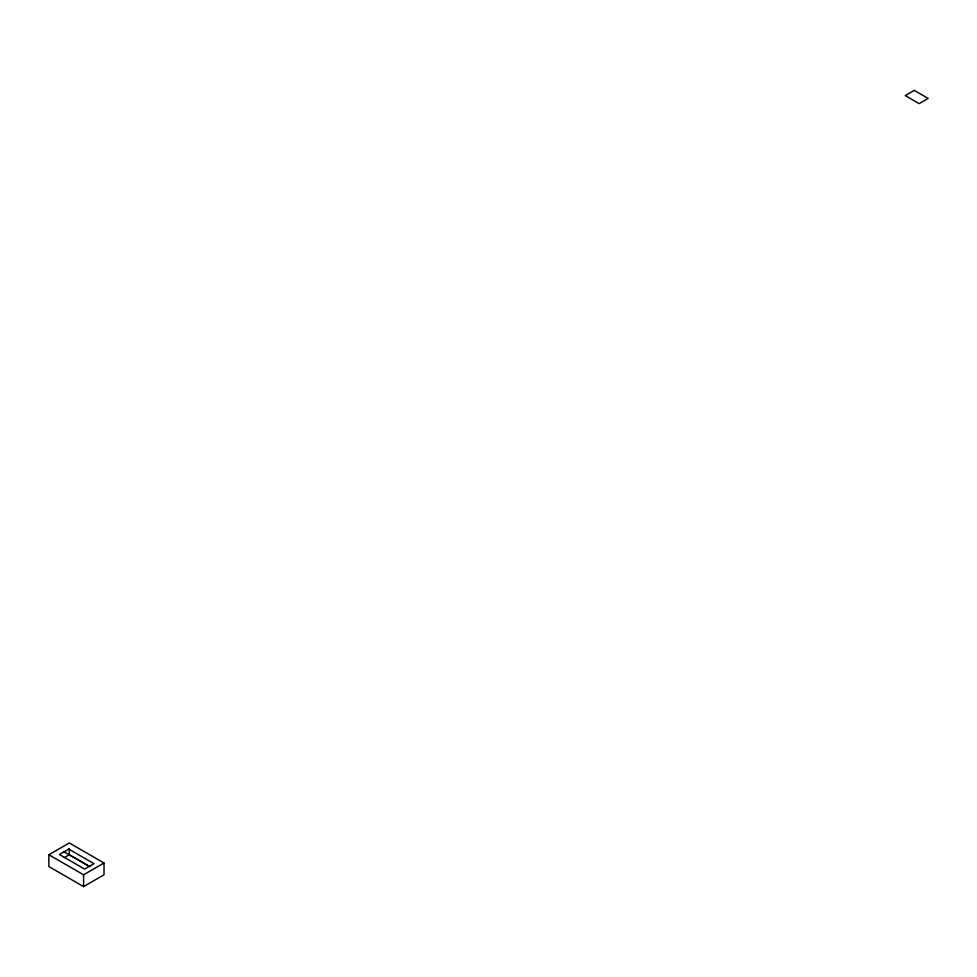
<?xml version="1.0" encoding="UTF-8"?>
<svg xmlns="http://www.w3.org/2000/svg" width="977" height="977" viewBox="0 0 977 977"><rect width="100%" height="100%" fill="white"/><g stroke="black" fill="none" stroke-linecap="round" stroke-linejoin="round"><path stroke-width="1.47" d="M48.85 854.753L69.282 842.956L104.014 863.009L104.014 874.806L83.582 886.603L48.85 866.55L48.85 854.753L83.582 874.806L104.014 863.009M64.177 857.696L69.282 854.753L89.86 866.636M64.055 851.797L89.322 866.379M83.582 874.806L83.582 886.603M69.282 848.854L69.282 854.753M914.24 90.397L905.252 95.587L919.162 103.623L928.15 98.433L914.24 90.397M68.744 849.098L59.377 854.509L84.633 869.09L94 863.68L68.744 849.098"/></g></svg>
